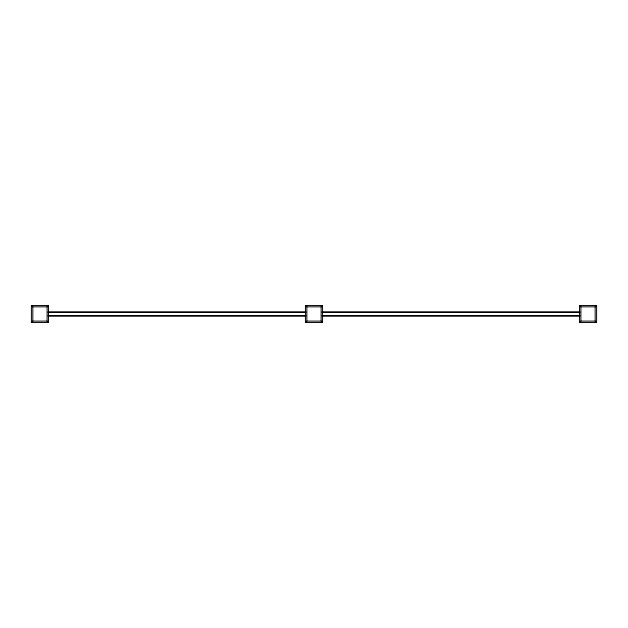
<?xml version="1.0" encoding="UTF-8"?>
<svg xmlns="http://www.w3.org/2000/svg" width="628" height="628" viewBox="0 0 628 628"><rect width="100%" height="100%" fill="white"/><g stroke="black" fill="none" stroke-linecap="round" stroke-linejoin="round"><path stroke-width="0.94" d="M31.4 322.533L32.829 321.104L47.1 321.104L48.529 322.533L48.529 305.467L31.4 305.467L31.4 322.533L48.529 322.533M305.436 322.533L306.864 321.104L321.136 321.104L322.564 322.533L322.564 305.467L305.436 305.467L305.436 322.533L322.564 322.533M579.471 322.533L580.9 321.104L580.9 306.833L579.471 305.467L579.471 322.533L596.6 322.533L596.6 305.467L579.471 305.467M31.4 305.467L32.829 306.833L47.1 306.833L48.529 305.467M305.436 305.467L306.864 306.833L321.136 306.833L322.564 305.467M580.9 306.833L595.171 306.833L596.6 305.467M48.081 311.857L305.883 311.857M322.117 311.857L579.919 311.857M48.081 312.391L305.883 312.391M322.117 312.391L579.919 312.391M48.081 315.609L305.883 315.609M322.117 315.609L579.919 315.609M48.081 316.143L305.883 316.143M322.117 316.143L579.919 316.143M580.9 321.104L595.171 321.104L596.6 322.533M595.171 306.833L595.171 321.104M321.136 306.833L321.136 321.104M306.864 306.833L306.864 321.104M47.1 306.833L47.1 321.104M32.829 306.833L32.829 321.104"/></g></svg>
